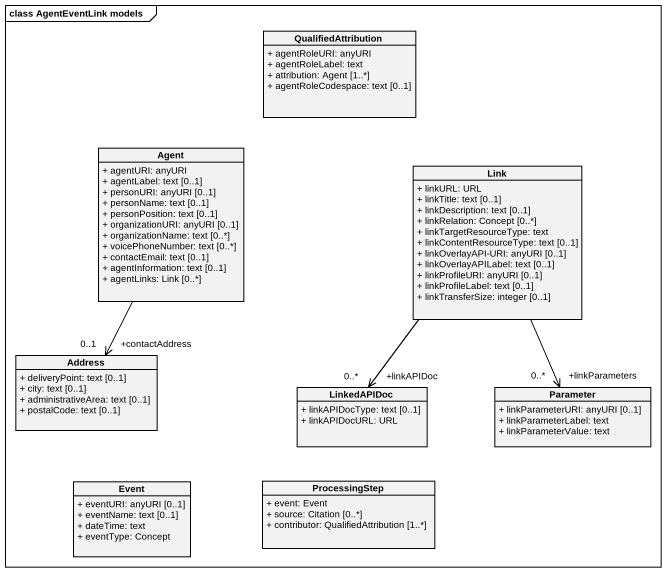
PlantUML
@startuml
mainframe class AgentEventLink models
hide circle
hide empty members
skinparam classAttributeIconSize 0
class QualifiedAttribution {
  + agentRoleURI: anyURI
  + agentRoleLabel: text
  + attribution: Agent [1..*]
  + agentRoleCodespace: text [0..1]
}
class "Agent" as Agent_ {
  + agentURI: anyURI
  + agentLabel: text [0..1]
  + personURI: anyURI [0..1]
  + personName: text [0..1]
  + personPosition: text [0..1]
  + organizationURI: anyURI [0..1]
  + organizationName: text [0..*]
  + voicePhoneNumber: text [0..*]
  + contactEmail: text [0..1]
  + agentInformation: text [0..1]
  + agentLinks: Link [0..*]
}
class Link {
  + linkURL: URL
  + linkTitle: text [0..1]
  + linkDescription: text [0..1]
  + linkRelation: Concept [0..*]
  + linkTargetResourceType: text
  + linkContentResourceType: text [0..1]
  + linkOverlayAPI-URI: anyURI [0..1]
  + linkOverlayAPILabel: text [0..1]
  + linkProfileURI: anyURI [0..1]
  + linkProfileLabel: text [0..1]
  + linkTransferSize: integer [0..1]
}
class Address {
  + deliveryPoint: text [0..1]
  + city: text [0..1]
  + administrativeArea: text [0..1]
  + postalCode: text [0..1]
}
class LinkedAPIDoc {
  + linkAPIDocType: text [0..1]
  + linkAPIDocURL: URL
}
class Parameter {
  + linkParameterURI: anyURI [0..1]
  + linkParameterLabel: text
  + linkParameterValue: text
}
class Event {
  + eventURI: anyURI [0..1]
  + eventName: text [0..1]
  + dateTime: text
  + eventType: Concept
}
class ProcessingStep {
  + event: Event
  + source: Citation [0..*]
  + contributor: QualifiedAttribution [1..*]
}
Agent_ --> "+contactAddress\n0..1" Address
Link --> "+linkAPIDoc\n0..*" LinkedAPIDoc
Link --> "+linkParameters\n0..*" Parameter
@enduml
